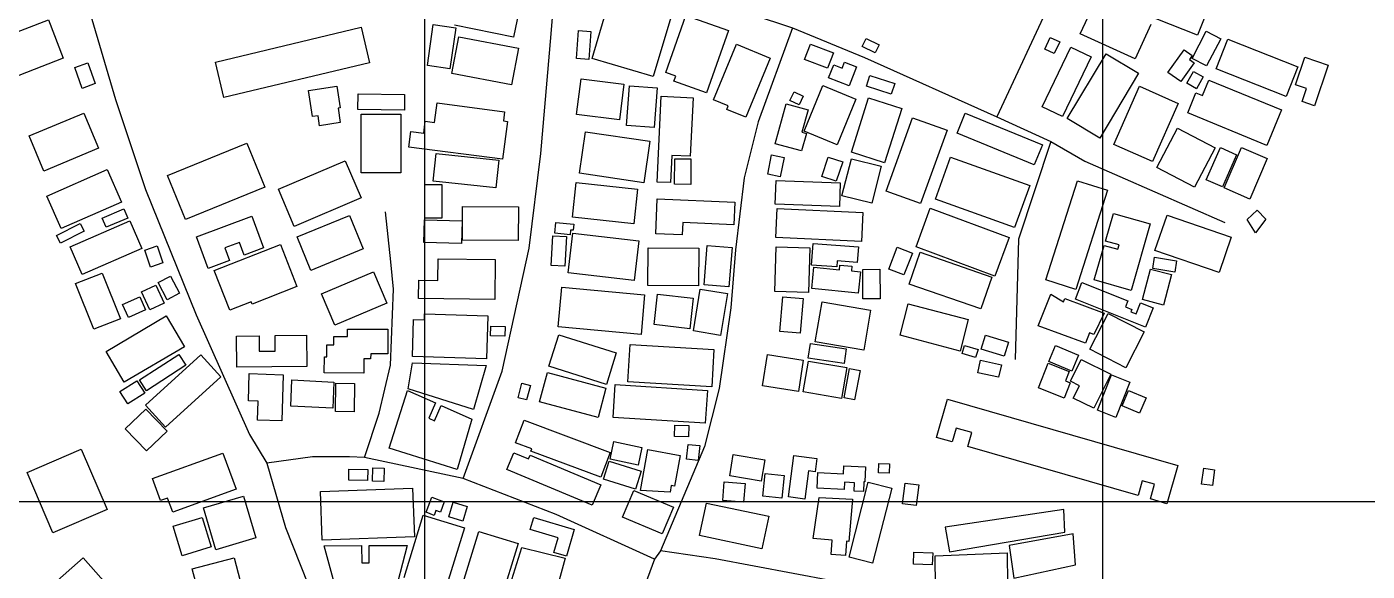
# Model space of a CAD drawing. Header units: metres. Extents: x 375284 to 378017, y 725251 to 730423.
# Drawn here: x 376282.5 to 376678, y 727179.4 to 727340.1 of the extents above; entities that cross this region are included whole.
import ezdxf

# ---------------------------------------------------------------- set-up
doc = ezdxf.new("R2010")
doc.units = ezdxf.units.M
for name, color, linetype in [('BUILDINGS', 7, 'Continuous'), ('GRID', 4, 'Continuous'), ('ROADS', 8, 'Continuous')]:
    doc.layers.add(name, color=color, linetype=linetype)

msp = doc.modelspace()

# ---------------------------------------------------------------- linework, layer by layer
at = {"layer": 'BUILDINGS'}
for p, q in [((376449.33, 727330.75), (376454.81, 727349.14)), ((376627.96, 727337.63), (376595.41, 727350.53)), ((376632.41, 727348.86), (376627.96, 727337.63)), ((376428.18, 727346.92), (376426.13, 727336.97)), ((376593.37, 727337.96), (376598, 727348.11)), ((376269.03, 727334.46), (376288.89, 727342.18)), ((376288.89, 727342.18), (376293.31, 727330.79)), ((376472.82, 727343.78), (376467.35, 727325.39)), ((376471.06, 727326.55), (376477, 727343.44)), ((376477, 727343.44), (376489.59, 727339.03)), ((376338.19, 727329.63), (376381.18, 727339.93)), ((376381.18, 727339.93), (376383.69, 727329.48)), ((376400.71, 727328.63), (376402.42, 727340.72)), ((376402.42, 727340.72), (376409.11, 727339.78)), ((376409.11, 727339.78), (376407.39, 727327.68)), ((376407.94, 727326.32), (376410.04, 727337.14)), ((376426.13, 727336.97), (376408.69, 727340.55)), ((376410.04, 727337.14), (376427.63, 727333.74)), ((376444.68, 727330.76), (376445.35, 727338.98)), ((376445.35, 727338.98), (376448.99, 727338.69)), ((376448.99, 727338.69), (376448.31, 727330.46)), ((376489.59, 727339.03), (376483.12, 727320.6)), ((376582.88, 727333.51), (376584.49, 727336.95)), ((376584.49, 727336.95), (376587.29, 727335.64)), ((376609.54, 727330.59), (376593.37, 727337.96)), ((376614.18, 727340.74), (376609.54, 727330.59)), ((376626.36, 727330.76), (376630.54, 727338.75)), ((376630.54, 727338.75), (376634.78, 727336.53)), ((376427.63, 727333.74), (376425.53, 727322.92)), ((376485.13, 727318.56), (376491.92, 727334.97)), ((376491.92, 727334.97), (376501.88, 727330.86)), ((376512.01, 727330.42), (376513.72, 727334.94)), ((376513.72, 727334.94), (376520.51, 727332.36)), ((376529.05, 727334.29), (376530.2, 727336.62)), ((376532.88, 727332.39), (376529.05, 727334.29)), ((376530.2, 727336.62), (376534.03, 727334.74)), ((376534.03, 727334.74), (376532.88, 727332.39)), ((376582.09, 727316.46), (376590.61, 727334.07)), ((376585.69, 727332.21), (376582.88, 727333.51)), ((376587.29, 727335.64), (376585.69, 727332.21)), ((376590.61, 727334.07), (376596.6, 727331.18)), ((376619.23, 727326.55), (376624.02, 727333.29)), ((376624.02, 727333.29), (376626.38, 727331.62)), ((376634.78, 727336.53), (376630.6, 727328.54)), ((376633.46, 727327.64), (376636.88, 727336.39)), ((376636.88, 727336.39), (376657.57, 727328.29)), ((376293.31, 727330.79), (376273.46, 727323.07)), ((376296.66, 727328.04), (376300.5, 727329.41)), ((376300.5, 727329.41), (376302.69, 727323.3)), ((376340.7, 727319.18), (376338.19, 727329.63)), ((376383.69, 727329.48), (376340.7, 727319.18)), ((376448.31, 727330.46), (376444.68, 727330.76)), ((376467.35, 727325.39), (376449.33, 727330.75)), ((376501.88, 727330.86), (376494.65, 727313.4)), ((376518.8, 727327.85), (376512.01, 727330.42)), ((376520.51, 727332.36), (376518.8, 727327.85)), ((376523.14, 727327.91), (376523.8, 727329.62)), ((376523.8, 727329.62), (376527.34, 727328.24)), ((376596.6, 727331.18), (376588.08, 727313.57)), ((376589.48, 727313.03), (376600.98, 727332.14)), ((376600.98, 727332.14), (376610.58, 727326.37)), ((376626.94, 727329.49), (376622.98, 727323.89)), ((376626.38, 727331.62), (376625.56, 727330.47)), ((376625.56, 727330.47), (376626.94, 727329.49)), ((376630.6, 727328.54), (376626.36, 727330.76)), ((376656.82, 727322.99), (376659.58, 727331.13)), ((376659.58, 727331.13), (376666.54, 727328.78)), ((376298.85, 727321.91), (376296.66, 727328.04)), ((376407.39, 727327.68), (376400.71, 727328.63)), ((376425.53, 727322.92), (376407.94, 727326.32)), ((376473.99, 727325.51), (376471.06, 727326.55)), ((376473.46, 727323.99), (376473.99, 727325.51)), ((376519.1, 727324.98), (376520.62, 727328.89)), ((376520.62, 727328.89), (376523.14, 727327.91)), ((376527.34, 727328.24), (376525.14, 727322.61)), ((376530.26, 727322.59), (376531.3, 727325.72)), ((376531.3, 727325.72), (376538.61, 727323.3)), ((376610.58, 727326.37), (376599.08, 727307.26)), ((376622.98, 727323.89), (376619.23, 727326.55)), ((376624.8, 727323.44), (376626.78, 727326.92)), ((376626.78, 727326.92), (376629.64, 727325.28)), ((376629.64, 727325.28), (376627.67, 727321.81)), ((376654.14, 727319.54), (376633.46, 727327.64)), ((376657.57, 727328.29), (376654.14, 727319.54)), ((376666.54, 727328.78), (376662.47, 727316.78)), ((376302.69, 727323.3), (376298.85, 727321.91)), ((376365.62, 727321.25), (376373.98, 727322.51)), ((376366.79, 727313.58), (376365.62, 727321.25)), ((376373.98, 727322.51), (376374.95, 727316.16)), ((376444.75, 727314.15), (376446.06, 727324.71)), ((376446.06, 727324.71), (376458.67, 727323.14)), ((376458.67, 727323.14), (376457.36, 727312.58)), ((376459.46, 727310.99), (376460.31, 727322.62)), ((376460.31, 727322.62), (376468.49, 727322.02)), ((376468.49, 727322.02), (376467.63, 727310.4)), ((376483.12, 727320.6), (376473.46, 727323.99)), ((376511.86, 727309.3), (376517.38, 727322.74)), ((376517.38, 727322.74), (376527.15, 727318.72)), ((376525.14, 727322.61), (376519.1, 727324.98)), ((376537.58, 727320.17), (376530.26, 727322.59)), ((376538.61, 727323.3), (376537.58, 727320.17)), ((376603.3, 727305.34), (376610.84, 727322.51)), ((376610.84, 727322.51), (376622.25, 727317.49)), ((376627.67, 727321.81), (376624.8, 727323.44)), ((376629.39, 727319.78), (376631.29, 727324.37)), ((376631.29, 727324.37), (376652.74, 727315.53)), ((376660.13, 727321.87), (376656.82, 727322.99)), ((376658.81, 727318.01), (376660.13, 727321.87)), ((376380.23, 727315.64), (376380.29, 727320.3)), ((376380.29, 727320.3), (376394, 727320.13)), ((376394, 727320.13), (376393.93, 727315.45)), ((376402.81, 727311.87), (376403.57, 727317.62)), ((376403.57, 727317.62), (376423.51, 727315.01)), ((376468.51, 727294.27), (376469.72, 727319.6)), ((376469.72, 727319.6), (376479.12, 727319.15)), ((376479.12, 727319.15), (376478.3, 727301.87)), ((376489.49, 727316.75), (376485.13, 727318.56)), ((376503.35, 727305.56), (376506.55, 727317.32)), ((376506.55, 727317.32), (376513.03, 727315.55)), ((376507.71, 727318.33), (376508.91, 727320.86)), ((376510.4, 727317.07), (376507.71, 727318.33)), ((376508.91, 727320.86), (376511.59, 727319.6)), ((376511.59, 727319.6), (376510.4, 727317.07)), ((376527.15, 727318.72), (376521.62, 727305.28)), ((376525.81, 727303.11), (376530.89, 727319.07)), ((376530.89, 727319.07), (376540.7, 727315.96)), ((376622.25, 727317.49), (376614.71, 727300.33)), ((376625.06, 727314.69), (376627.48, 727320.57)), ((376627.48, 727320.57), (376629.39, 727319.78)), ((376662.47, 727316.78), (376658.81, 727318.01)), ((376283.21, 727307.87), (376299.34, 727314.6)), ((376299.34, 727314.6), (376303.67, 727304.23)), ((376368.46, 727313.84), (376366.79, 727313.58)), ((376368.92, 727310.87), (376368.46, 727313.84)), ((376374.95, 727316.16), (376374.36, 727316.07)), ((376374.36, 727316.07), (376375.02, 727311.8)), ((376393.93, 727315.45), (376380.23, 727315.64)), ((376381.15, 727314.27), (376392.87, 727314.27)), ((376381.15, 727296.99), (376381.15, 727314.27)), ((376392.87, 727314.27), (376392.87, 727296.99)), ((376423.51, 727315.01), (376423.15, 727312.32)), ((376457.36, 727312.58), (376444.75, 727314.15)), ((376489.06, 727315.71), (376489.49, 727316.75)), ((376494.65, 727313.4), (376489.06, 727315.71)), ((376513.03, 727315.55), (376511.24, 727308.98)), ((376540.7, 727315.96), (376535.63, 727299.98)), ((376536.04, 727291.61), (376543.88, 727313.26)), ((376543.88, 727313.26), (376554.06, 727309.56)), ((376557.05, 727308.69), (376559.44, 727314.56)), ((376559.44, 727314.56), (376582.17, 727305.27)), ((376588.08, 727313.57), (376582.09, 727316.46)), ((376648.43, 727305.07), (376625.06, 727314.69)), ((376652.74, 727315.53), (376648.43, 727305.07)), ((376375.02, 727311.8), (376368.92, 727310.87)), ((376399.63, 727308.65), (376400.1, 727312.23)), ((376400.1, 727312.23), (376402.81, 727311.87)), ((376424.39, 727312.16), (376422.92, 727300.97)), ((376423.15, 727312.32), (376424.39, 727312.16)), ((376467.63, 727310.4), (376459.46, 727310.99)), ((376521.62, 727305.28), (376511.86, 727309.3)), ((376554.06, 727309.56), (376546.23, 727287.91)), ((376599.08, 727307.26), (376589.48, 727313.03)), ((376615.99, 727298.55), (376622.03, 727310.12)), ((376622.03, 727310.12), (376633.12, 727304.33)), ((376287.54, 727297.49), (376283.21, 727307.87)), ((376324.04, 727296.24), (376347.41, 727305.78)), ((376347.41, 727305.78), (376352.75, 727292.73)), ((376395.27, 727304.58), (376395.86, 727309.15)), ((376395.86, 727309.15), (376399.63, 727308.65)), ((376445.56, 727296.87), (376447.36, 727309.11)), ((376447.36, 727309.11), (376466.4, 727306.31)), ((376466.4, 727306.31), (376464.6, 727294.06)), ((376511.14, 727303.44), (376503.35, 727305.56)), ((376512.55, 727308.62), (376511.14, 727303.44)), ((376511.24, 727308.98), (376512.55, 727308.62)), ((376579.77, 727299.39), (376557.05, 727308.69)), ((376614.71, 727300.33), (376603.3, 727305.34)), ((376303.67, 727304.23), (376287.54, 727297.49)), ((376422.92, 727300.97), (376395.27, 727304.58)), ((376402.42, 727294.52), (376403.28, 727302.69)), ((376403.28, 727302.69), (376421.76, 727300.75)), ((376472.86, 727302.13), (376472.47, 727294.09)), ((376478.3, 727301.87), (376472.86, 727302.13)), ((376501.14, 727296.57), (376502.3, 727302.28)), ((376502.3, 727302.28), (376505.96, 727301.54)), ((376505.96, 727301.54), (376504.8, 727295.82)), ((376517.08, 727295.9), (376518.99, 727301.65)), ((376518.99, 727301.65), (376523.25, 727300.24)), ((376535.63, 727299.98), (376525.81, 727303.11)), ((376550.67, 727289.26), (376555.11, 727301.6)), ((376555.11, 727301.6), (376578.44, 727293.21)), ((376582.17, 727305.27), (376579.77, 727299.39)), ((376633.12, 727304.33), (376627.08, 727292.75)), ((376630.54, 727294.96), (376634.69, 727304.41)), ((376634.69, 727304.41), (376639.42, 727302.32)), ((376639.42, 727302.32), (376635.28, 727292.89)), ((376635.77, 727292.51), (376640.91, 727304.45)), ((376640.91, 727304.45), (376648.48, 727301.18)), ((376288.44, 727290.11), (376306.29, 727297.95)), ((376306.29, 727297.95), (376310.5, 727288.36)), ((376356.75, 727292.13), (376376.45, 727300.56)), ((376376.45, 727300.56), (376381.15, 727289.57)), ((376421.76, 727300.75), (376420.9, 727292.59)), ((376473.62, 727293.6), (376473.69, 727301.12)), ((376473.69, 727301.12), (376478.47, 727301.09)), ((376478.47, 727301.09), (376478.41, 727293.56)), ((376523.25, 727300.24), (376521.35, 727294.49)), ((376523.04, 727290.23), (376525.81, 727301.16)), ((376525.81, 727301.16), (376534.63, 727298.93)), ((376534.63, 727298.93), (376531.84, 727287.99)), ((376627.08, 727292.75), (376615.99, 727298.55)), ((376648.48, 727301.18), (376643.34, 727289.23)), ((376329.39, 727283.18), (376324.04, 727296.24)), ((376392.87, 727296.99), (376381.15, 727296.99)), ((376399.99, 727293.53), (376404.95, 727293.55)), ((376400.02, 727283.59), (376399.99, 727293.53)), ((376420.9, 727292.59), (376402.42, 727294.52)), ((376404.95, 727293.55), (376404.98, 727283.6)), ((376443.52, 727283.91), (376444.64, 727294.11)), ((376444.64, 727294.11), (376462.74, 727292.13)), ((376464.6, 727294.06), (376445.56, 727296.87)), ((376472.47, 727294.09), (376468.51, 727294.27)), ((376478.41, 727293.56), (376473.62, 727293.6)), ((376504.8, 727295.82), (376501.14, 727296.57)), ((376503.35, 727287.72), (376503.61, 727294.7)), ((376503.61, 727294.7), (376522.53, 727294)), ((376521.35, 727294.49), (376517.08, 727295.9)), ((376522.53, 727294), (376522.27, 727287.02)), ((376583.22, 727265.4), (376592.55, 727294.67)), ((376592.55, 727294.67), (376601.36, 727291.86)), ((376635.28, 727292.89), (376630.54, 727294.96)), ((376292.65, 727280.53), (376288.44, 727290.11)), ((376352.75, 727292.73), (376329.39, 727283.18)), ((376361.45, 727281.15), (376356.75, 727292.13)), ((376381.15, 727289.57), (376361.45, 727281.15)), ((376462.74, 727292.13), (376461.62, 727281.93)), ((376531.84, 727287.99), (376523.04, 727290.23)), ((376546.23, 727287.91), (376536.04, 727291.61)), ((376578.44, 727293.21), (376573.99, 727280.87)), ((376601.36, 727291.86), (376592.03, 727262.59)), ((376643.34, 727289.23), (376635.77, 727292.51)), ((376310.5, 727288.36), (376292.65, 727280.53)), ((376304.79, 727283.62), (376311.21, 727286.31)), ((376311.21, 727286.31), (376312.33, 727283.62)), ((376411.05, 727277.15), (376411.12, 727287.09)), ((376411.12, 727287.09), (376427.58, 727286.98)), ((376427.58, 727286.98), (376427.51, 727277.04)), ((376468.12, 727279.02), (376468.56, 727289.29)), ((376468.56, 727289.29), (376491.4, 727288.32)), ((376491.4, 727288.32), (376491.12, 727281.65)), ((376522.27, 727287.02), (376503.35, 727287.72)), ((376503.52, 727277.93), (376503.95, 727286.49)), ((376503.95, 727286.49), (376529.17, 727285.26)), ((376544.89, 727275.11), (376549.11, 727286.53)), ((376549.11, 727286.53), (376572.35, 727277.94)), ((376573.99, 727280.87), (376550.67, 727289.26)), ((376642.64, 727283.17), (376645.51, 727285.99)), ((376645.51, 727285.99), (376648.15, 727283.3)), ((376291.28, 727278.47), (376298.3, 727282.05)), ((376295.31, 727275.18), (376312.92, 727282.79)), ((376298.3, 727282.05), (376299.46, 727279.77)), ((376305.91, 727280.93), (376304.79, 727283.62)), ((376312.33, 727283.62), (376305.91, 727280.93)), ((376312.92, 727282.79), (376316.46, 727274.61)), ((376332.56, 727278.1), (376348.9, 727284.22)), ((376348.9, 727284.22), (376352.41, 727274.87)), ((376362.27, 727278.1), (376377.72, 727284.44)), ((376377.72, 727284.44), (376381.8, 727274.53)), ((376399.66, 727276.44), (376399.85, 727283.09)), ((376399.85, 727283.09), (376410.98, 727282.78)), ((376404.98, 727283.6), (376400.02, 727283.59)), ((376410.98, 727282.78), (376410.79, 727276.11)), ((376438.34, 727279.13), (376438.62, 727282.36)), ((376438.62, 727282.36), (376443.93, 727281.86)), ((376461.62, 727281.93), (376443.52, 727283.91)), ((376443.93, 727281.86), (376443.76, 727280.04)), ((376476.09, 727282.29), (376475.94, 727278.69)), ((376491.12, 727281.65), (376476.09, 727282.29)), ((376529.17, 727285.26), (376528.76, 727276.7)), ((376600.78, 727276.85), (376603.14, 727285.03)), ((376603.14, 727285.03), (376614, 727281.91)), ((376614, 727281.91), (376608.32, 727262.27)), ((376615.4, 727274.05), (376618.98, 727284.47)), ((376618.98, 727284.47), (376637.92, 727277.96)), ((376645.02, 727279.32), (376642.64, 727283.17)), ((376648.15, 727283.3), (376645.02, 727279.32)), ((376292.44, 727276.18), (376291.28, 727278.47)), ((376299.46, 727279.77), (376292.44, 727276.18)), ((376336.05, 727268.75), (376332.56, 727278.1)), ((376366.34, 727268.19), (376362.27, 727278.1)), ((376437.26, 727269.66), (376437.73, 727278.43)), ((376437.73, 727278.43), (376441.8, 727278.21)), ((376442.85, 727278.71), (376438.34, 727279.13)), ((376441.8, 727278.21), (376441.32, 727269.44)), ((376442.26, 727267.48), (376443.63, 727279.14)), ((376442.99, 727280.1), (376442.85, 727278.71)), ((376443.76, 727280.04), (376442.99, 727280.1)), ((376443.63, 727279.14), (376463.11, 727276.87)), ((376475.94, 727278.69), (376468.12, 727279.02)), ((376528.76, 727276.7), (376503.52, 727277.93)), ((376572.35, 727277.94), (376568.13, 727266.51)), ((376637.92, 727277.96), (376634.35, 727267.54)), ((376298.85, 727266.99), (376295.31, 727275.18)), ((376316.46, 727274.61), (376298.85, 727266.99)), ((376317.33, 727274.14), (376320.99, 727275.41)), ((376319.06, 727269.16), (376317.33, 727274.14)), ((376320.99, 727275.41), (376322.72, 727270.42)), ((376337.8, 727268.14), (376357.34, 727275.86)), ((376345.27, 727276.45), (376340.92, 727274.83)), ((376340.92, 727274.83), (376342.32, 727271.09)), ((376346.67, 727272.73), (376345.27, 727276.45)), ((376352.41, 727274.87), (376346.67, 727272.73)), ((376357.34, 727275.86), (376362.25, 727263.44)), ((376381.8, 727274.53), (376366.34, 727268.19)), ((376410.79, 727276.11), (376399.66, 727276.44)), ((376427.51, 727277.04), (376411.05, 727277.15)), ((376463.11, 727276.87), (376461.75, 727265.2)), ((376465.76, 727263.77), (376465.88, 727274.88)), ((376465.88, 727274.88), (376480.8, 727274.74)), ((376480.8, 727274.74), (376480.69, 727263.62)), ((376482.37, 727263.91), (376483.26, 727275.49)), ((376483.26, 727275.49), (376490.6, 727274.92)), ((376490.6, 727274.92), (376489.71, 727263.34)), ((376503.21, 727262), (376503.61, 727275.18)), ((376503.61, 727275.18), (376513.58, 727274.88)), ((376513.58, 727274.88), (376513.18, 727261.69)), ((376514.09, 727269.76), (376514.54, 727276.11)), ((376514.54, 727276.11), (376527.9, 727275.15)), ((376527.9, 727275.15), (376527.57, 727270.55)), ((376536.83, 727268.57), (376539.32, 727275.04)), ((376539.32, 727275.04), (376543.81, 727273.3)), ((376568.13, 727266.51), (376544.89, 727275.11)), ((376597.48, 727265.4), (376600.41, 727275.57)), ((376600.41, 727275.57), (376604.41, 727274.41)), ((376604.78, 727275.7), (376600.78, 727276.85)), ((376604.41, 727274.41), (376604.78, 727275.7)), ((376634.35, 727267.54), (376615.4, 727274.05)), ((376322.72, 727270.42), (376319.06, 727269.16)), ((376342.32, 727271.09), (376336.05, 727268.75)), ((376403.85, 727265.21), (376403.94, 727271.61)), ((376403.94, 727271.61), (376420.77, 727271.36)), ((376420.77, 727271.36), (376420.6, 727259.57)), ((376521.48, 727269.24), (376514.09, 727269.76)), ((376521.6, 727270.98), (376521.48, 727269.24)), ((376527.57, 727270.55), (376521.6, 727270.98)), ((376522.33, 727268.38), (376522.46, 727269.78)), ((376522.46, 727269.78), (376525.94, 727269.46)), ((376543.81, 727273.3), (376541.31, 727266.84)), ((376542.9, 727264.15), (376546.16, 727273.54)), ((376546.16, 727273.54), (376567.24, 727266.22)), ((376614.74, 727268.75), (376615.28, 727272.1)), ((376615.28, 727272.1), (376621.77, 727271.06)), ((376621.77, 727271.06), (376621.23, 727267.7)), ((376296.95, 727264.28), (376304.79, 727267.42)), ((376304.79, 727267.42), (376310.18, 727253.94)), ((376321.28, 727264.59), (376324.95, 727266.52)), ((376324.95, 727266.52), (376327.62, 727261.48)), ((376342.42, 727256.45), (376337.8, 727268.14)), ((376369.51, 727261.3), (376384.81, 727267.79)), ((376384.81, 727267.79), (376388.76, 727258.48)), ((376441.32, 727269.44), (376437.26, 727269.66)), ((376461.75, 727265.2), (376442.26, 727267.48)), ((376514.13, 727262.8), (376514.73, 727269.1)), ((376514.73, 727269.1), (376522.33, 727268.38)), ((376525.94, 727269.46), (376525.81, 727268.05)), ((376525.81, 727268.05), (376528.47, 727267.79)), ((376528.47, 727267.79), (376527.87, 727261.49)), ((376529.17, 727268.46), (376534.25, 727268.51)), ((376529.24, 727259.79), (376529.17, 727268.46)), ((376534.25, 727268.51), (376534.31, 727259.83)), ((376541.31, 727266.84), (376536.83, 727268.57)), ((376567.24, 727266.22), (376563.98, 727256.84)), ((376611.74, 727259.59), (376614.04, 727268.54)), ((376614.04, 727268.54), (376620.26, 727266.94)), ((376621.23, 727267.7), (376614.74, 727268.75)), ((376620.26, 727266.94), (376617.95, 727257.97)), ((376302.35, 727250.82), (376296.95, 727264.28)), ((376316.36, 727261.82), (376320.61, 727263.83)), ((376318.86, 727256.55), (376316.36, 727261.82)), ((376320.61, 727263.83), (376323.11, 727258.56)), ((376323.97, 727259.54), (376321.28, 727264.59)), ((376362.25, 727263.44), (376349.03, 727258.22)), ((376398.09, 727259.9), (376398.17, 727265.29)), ((376398.17, 727265.29), (376403.85, 727265.21)), ((376439.35, 727251.55), (376440.42, 727263.24)), ((376440.42, 727263.24), (376464.83, 727261)), ((376480.69, 727263.62), (376465.76, 727263.77)), ((376479.23, 727250.32), (376481.25, 727262.65)), ((376481.25, 727262.65), (376489.25, 727261.34)), ((376489.71, 727263.34), (376482.37, 727263.91)), ((376513.18, 727261.69), (376503.21, 727262)), ((376527.87, 727261.49), (376514.13, 727262.8)), ((376563.98, 727256.84), (376542.9, 727264.15)), ((376592.03, 727262.59), (376583.22, 727265.4)), ((376591.9, 727259.68), (376593.86, 727264.59)), ((376593.86, 727264.59), (376607.43, 727259.17)), ((376608.32, 727262.27), (376597.48, 727265.4)), ((376310.76, 727258.09), (376315.84, 727260.41)), ((376312.5, 727254.29), (376310.76, 727258.09)), ((376315.84, 727260.41), (376317.58, 727256.6)), ((376323.11, 727258.56), (376318.86, 727256.55)), ((376327.62, 727261.48), (376323.97, 727259.54)), ((376348.75, 727258.95), (376342.42, 727256.45)), ((376349.03, 727258.22), (376348.75, 727258.95)), ((376373.46, 727251.98), (376369.51, 727261.3)), ((376388.76, 727258.48), (376373.46, 727251.98)), ((376420.6, 727259.57), (376398.09, 727259.9)), ((376464.83, 727261), (376463.76, 727249.31)), ((376467.59, 727252.19), (376468.64, 727261.22)), ((376468.64, 727261.22), (376479.16, 727260)), ((376479.16, 727260), (376478.11, 727250.97)), ((376489.25, 727261.34), (376487.24, 727249.02)), ((376504.73, 727250.18), (376505.63, 727260.37)), ((376505.63, 727260.37), (376511.57, 727259.85)), ((376511.57, 727259.85), (376510.68, 727249.65)), ((376515.18, 727247.15), (376517.19, 727258.87)), ((376517.19, 727258.87), (376531.48, 727256.42)), ((376534.31, 727259.83), (376529.24, 727259.79)), ((376540.18, 727249.03), (376542.61, 727258.31)), ((376542.61, 727258.31), (376560.3, 727253.68)), ((376580.94, 727251.81), (376584.69, 727261.17)), ((376584.69, 727261.17), (376588.43, 727258.88)), ((376588.43, 727258.88), (376588.78, 727259.85)), ((376588.78, 727259.85), (376600.38, 727255.59)), ((376612.57, 727251.43), (376591.9, 727259.68)), ((376607.43, 727259.17), (376606.73, 727257.43)), ((376609.86, 727255.38), (376611.15, 727258.62)), ((376611.15, 727258.62), (376614.85, 727257.15)), ((376617.95, 727257.97), (376611.74, 727259.59)), ((376310.18, 727253.94), (376302.35, 727250.82)), ((376305.91, 727244.28), (376323.68, 727254.74)), ((376317.58, 727256.6), (376312.5, 727254.29)), ((376323.68, 727254.74), (376329.04, 727245.62)), ((376399.84, 727253.62), (376399.9, 727255.39)), ((376399.9, 727255.39), (376418.56, 727254.78)), ((376418.56, 727254.78), (376418.15, 727242.08)), ((376531.48, 727256.42), (376529.46, 727244.7)), ((376596.16, 727244.91), (376601.62, 727255.51)), ((376600.38, 727255.59), (376597.31, 727249.26)), ((376601.62, 727255.51), (376612.21, 727250.08)), ((376606.73, 727257.43), (376608.59, 727256.69)), ((376608.59, 727256.69), (376608.31, 727255.99)), ((376608.31, 727255.99), (376609.86, 727255.38)), ((376614.85, 727257.15), (376612.57, 727251.43)), ((376377.19, 727248.66), (376377.2, 727250.86)), ((376377.2, 727250.86), (376389.05, 727250.82)), ((376389.05, 727250.82), (376389.03, 727243.53)), ((376396.29, 727242.78), (376396.65, 727253.73)), ((376396.65, 727253.73), (376399.84, 727253.62)), ((376419.36, 727248.92), (376419.42, 727251.78)), ((376419.42, 727251.78), (376423.69, 727251.67)), ((376423.69, 727251.67), (376423.61, 727248.81)), ((376463.76, 727249.31), (376439.35, 727251.55)), ((376478.11, 727250.97), (376467.59, 727252.19)), ((376487.24, 727249.02), (376479.23, 727250.32)), ((376510.68, 727249.65), (376504.73, 727250.18)), ((376560.3, 727253.68), (376557.87, 727244.39)), ((376594.93, 727246.7), (376580.94, 727251.81)), ((376612.21, 727250.08), (376606.75, 727239.48)), ((376344.43, 727248.83), (376351.07, 727248.91)), ((376344.53, 727239.59), (376344.43, 727248.83)), ((376351.07, 727248.91), (376351.12, 727244.33)), ((376355.77, 727248.96), (376365.03, 727249.06)), ((376355.83, 727244.38), (376355.77, 727248.96)), ((376365.03, 727249.06), (376365.13, 727239.81)), ((376371.06, 727242.7), (376371.08, 727246.22)), ((376371.08, 727246.22), (376373.16, 727246.21)), ((376373.16, 727246.21), (376373.17, 727248.69)), ((376373.17, 727248.69), (376377.19, 727248.66)), ((376423.61, 727248.81), (376419.36, 727248.92)), ((376436.59, 727239.94), (376439.53, 727249.21)), ((376439.53, 727249.21), (376456.47, 727243.83)), ((376459.91, 727235.34), (376460.58, 727246.37)), ((376460.58, 727246.37), (376485.28, 727244.88)), ((376513.11, 727242.27), (376513.77, 727246.64)), ((376513.77, 727246.64), (376524.32, 727245.07)), ((376529.46, 727244.7), (376515.18, 727247.15)), ((376557.87, 727244.39), (376540.18, 727249.03)), ((376558.54, 727243.67), (376559.22, 727246)), ((376559.22, 727246), (376563.18, 727244.84)), ((376564.1, 727244.91), (376565.36, 727249.04)), ((376565.36, 727249.04), (376572.17, 727246.97)), ((376572.17, 727246.97), (376570.92, 727242.84)), ((376584.1, 727241.34), (376586.09, 727246)), ((376586.09, 727246), (376592.81, 727243.13)), ((376596.03, 727249.72), (376594.93, 727246.7)), ((376597.31, 727249.26), (376596.03, 727249.72)), ((376311.28, 727235.16), (376305.91, 727244.28)), ((376329.04, 727245.62), (376311.28, 727235.16)), ((376315.76, 727235.85), (376327.41, 727243.39)), ((376317.55, 727228.45), (376333.91, 727243.31)), ((376327.41, 727243.39), (376329.48, 727240.18)), ((376333.91, 727243.31), (376339.83, 727236.79)), ((376351.12, 727244.33), (376355.83, 727244.38)), ((376370.32, 727237.94), (376370.33, 727242.71)), ((376370.33, 727242.71), (376371.06, 727242.7)), ((376381.97, 727242.12), (376381.96, 727237.89)), ((376383.99, 727242.11), (376381.97, 727242.12)), ((376384, 727243.55), (376383.99, 727242.11)), ((376389.03, 727243.53), (376384, 727243.55)), ((376418.15, 727242.08), (376396.29, 727242.78)), ((376456.47, 727243.83), (376453.53, 727234.56)), ((376485.28, 727244.88), (376484.61, 727233.84)), ((376499.62, 727234.09), (376501.03, 727243.35)), ((376501.03, 727243.35), (376511.63, 727241.73)), ((376523.67, 727240.71), (376513.11, 727242.27)), ((376524.32, 727245.07), (376523.67, 727240.71)), ((376562.49, 727242.51), (376558.54, 727243.67)), ((376563.18, 727244.84), (376562.49, 727242.51)), ((376570.92, 727242.84), (376564.1, 727244.91)), ((376592.81, 727243.13), (376590.82, 727238.47)), ((376606.75, 727239.48), (376596.16, 727244.91)), ((376329.48, 727240.18), (376317.83, 727232.64)), ((376365.13, 727239.81), (376344.53, 727239.59)), ((376395.08, 727233.25), (376396.38, 727240.92)), ((376396.38, 727240.92), (376418.03, 727240.17)), ((376418.03, 727240.17), (376414.3, 727227.1)), ((376433.83, 727229.37), (376436.16, 727238.09)), ((376436.16, 727238.09), (376453.41, 727233.46)), ((376453.53, 727234.56), (376436.59, 727239.94)), ((376511.63, 727241.73), (376510.2, 727232.47)), ((376511.56, 727232.34), (376513.13, 727241.45)), ((376513.13, 727241.45), (376524.44, 727239.5)), ((376524.44, 727239.5), (376522.87, 727230.39)), ((376523.65, 727230.58), (376525.3, 727239.24)), ((376525.3, 727239.24), (376528.4, 727238.65)), ((376528.4, 727238.65), (376526.77, 727230)), ((376563.14, 727238.01), (376563.96, 727241.67)), ((376563.96, 727241.67), (376570.07, 727240.29)), ((376570.07, 727240.29), (376569.25, 727236.64)), ((376580.98, 727233.49), (376583.85, 727240.78)), ((376583.85, 727240.78), (376590.1, 727238.31)), ((376590.82, 727238.47), (376584.1, 727241.34)), ((376590.1, 727238.31), (376589.02, 727235.57)), ((376590.45, 727235.48), (376593.64, 727241.91)), ((376593.64, 727241.91), (376602.34, 727237.61)), ((376310.02, 727232.42), (376315.02, 727235.62)), ((376315.02, 727235.62), (376317.33, 727232.01)), ((376317.83, 727232.64), (376315.76, 727235.85)), ((376339.83, 727236.79), (376323.48, 727221.94)), ((376347.92, 727229.66), (376348.16, 727237.72)), ((376348.16, 727237.72), (376358.16, 727237.41)), ((376358.16, 727237.41), (376357.75, 727223.82)), ((376360.4, 727228.17), (376360.78, 727235.85)), ((376360.78, 727235.85), (376373.17, 727235.25)), ((376381.96, 727237.89), (376370.32, 727237.94)), ((376373.17, 727235.25), (376372.79, 727227.58)), ((376373.65, 727226.58), (376373.76, 727234.92)), ((376373.76, 727234.92), (376379.21, 727234.84)), ((376379.21, 727234.84), (376379.1, 727226.5)), ((376427.5, 727230.62), (376428.63, 727234.87)), ((376428.63, 727234.87), (376431.1, 727234.22)), ((376431.1, 727234.22), (376429.99, 727229.96)), ((376455.56, 727224.82), (376456.17, 727234.5)), ((376456.17, 727234.5), (376483.34, 727232.79)), ((376484.61, 727233.84), (376459.91, 727235.34)), ((376569.25, 727236.64), (376563.14, 727238.01)), ((376590.35, 727235.04), (376588.57, 727230.5)), ((376589.02, 727235.57), (376590.35, 727235.04)), ((376593.11, 727234.17), (376590.45, 727235.48)), ((376591.29, 727230.48), (376593.11, 727234.17)), ((376602.34, 727237.61), (376597.33, 727227.49)), ((376598.48, 727226.93), (376602.55, 727237.34)), ((376602.55, 727237.34), (376607.93, 727235.24)), ((376607.93, 727235.24), (376603.87, 727224.82)), ((376312.33, 727228.81), (376310.02, 727232.42)), ((376317.33, 727232.01), (376312.33, 727228.81)), ((376389.43, 727215.77), (376394.81, 727232.79)), ((376394.81, 727232.79), (376403.12, 727229.08)), ((376414.3, 727227.1), (376395.08, 727233.25)), ((376429.99, 727229.96), (376427.5, 727230.62)), ((376453.41, 727233.46), (376451.07, 727224.74)), ((376483.34, 727232.79), (376482.73, 727223.1)), ((376510.2, 727232.47), (376499.62, 727234.09)), ((376522.87, 727230.39), (376511.56, 727232.34)), ((376526.77, 727230), (376523.65, 727230.58)), ((376550.93, 727218.9), (376554.19, 727230.18)), ((376554.19, 727230.18), (376622.18, 727210.61)), ((376588.57, 727230.5), (376580.98, 727233.49)), ((376597.33, 727227.49), (376591.29, 727230.48)), ((376605.68, 727228.27), (376607.63, 727232.79)), ((376607.63, 727232.79), (376612.75, 727230.59)), ((376612.75, 727230.59), (376610.8, 727226.06)), ((376311.59, 727221.44), (376317.63, 727227.26)), ((376323.48, 727221.94), (376317.55, 727228.45)), ((376317.63, 727227.26), (376323.92, 727220.73)), ((376350.8, 727229.57), (376347.92, 727229.66)), ((376350.64, 727224.04), (376350.8, 727229.57)), ((376372.79, 727227.58), (376360.4, 727228.17)), ((376379.1, 727226.5), (376373.65, 727226.58)), ((376403.12, 727229.08), (376401.12, 727224.59)), ((376402.81, 727223.83), (376404.82, 727228.33)), ((376404.82, 727228.33), (376413.87, 727224.29)), ((376451.07, 727224.74), (376433.83, 727229.37)), ((376603.87, 727224.82), (376598.48, 727226.93)), ((376610.8, 727226.06), (376605.68, 727228.27)), ((376357.75, 727223.82), (376350.64, 727224.04)), ((376401.12, 727224.59), (376402.81, 727223.83)), ((376413.87, 727224.29), (376409.47, 727209.44)), ((376426.72, 727217.34), (376429.23, 727224.01)), ((376429.23, 727224.01), (376454.64, 727214.5)), ((376482.73, 727223.1), (376455.56, 727224.82)), ((376473.63, 727219.17), (376473.71, 727222.48)), ((376473.71, 727222.48), (376477.84, 727222.39)), ((376477.84, 727222.39), (376477.76, 727219.07)), ((376317.87, 727214.92), (376311.59, 727221.44)), ((376323.92, 727220.73), (376317.87, 727214.92)), ((376477.76, 727219.07), (376473.63, 727219.17)), ((376555.58, 727217.57), (376550.93, 727218.9)), ((376556.76, 727221.67), (376555.58, 727217.57)), ((376561.37, 727220.34), (376556.76, 727221.67)), ((376560.19, 727216.24), (376561.37, 727220.34)), ((376282.62, 727208.53), (376298.6, 727215.4)), ((376298.6, 727215.4), (376306.23, 727197.62)), ((376409.47, 727209.44), (376389.43, 727215.77)), ((376431.52, 727215.54), (376426.72, 727217.34)), ((376431.27, 727214.85), (376431.52, 727215.54)), ((376451.88, 727207.13), (376431.27, 727214.85)), ((376454.64, 727214.5), (376451.88, 727207.13)), ((376454.64, 727212.44), (376455.76, 727217.67)), ((376455.76, 727217.67), (376463.98, 727215.9)), ((376463.98, 727215.9), (376462.87, 727210.68)), ((376463.64, 727203.26), (376465.76, 727215.29)), ((376465.76, 727215.29), (376475.35, 727213.58)), ((376477.14, 727212.44), (376477.63, 727216.84)), ((376477.63, 727216.84), (376481.06, 727216.47)), ((376481.06, 727216.47), (376480.58, 727212.07)), ((376610.39, 727201.81), (376560.19, 727216.24)), ((376319.62, 727206.74), (376340.4, 727214.29)), ((376340.4, 727214.29), (376344.26, 727203.66)), ((376424.2, 727209.41), (376426.26, 727214.34)), ((376426.26, 727214.34), (376430.57, 727212.55)), ((376430.57, 727212.55), (376431.01, 727213.64)), ((376431.01, 727213.64), (376451.88, 727204.91)), ((376452.67, 727206.59), (376454.31, 727211.85)), ((376454.31, 727211.85), (376463.78, 727208.9)), ((376462.87, 727210.68), (376454.64, 727212.44)), ((376475.35, 727213.58), (376473.62, 727204.54)), ((376480.58, 727212.07), (376477.14, 727212.44)), ((376489.91, 727207.59), (376490.96, 727213.83)), ((376490.96, 727213.83), (376500.24, 727212.27)), ((376500.24, 727212.27), (376499.19, 727206.03)), ((376507.26, 727201.36), (376508.87, 727213.61)), ((376508.87, 727213.61), (376515.62, 727212.72)), ((376515.62, 727212.72), (376515.11, 727208.76)), ((376523.49, 727208.17), (376523.61, 727210.49)), ((376523.61, 727210.49), (376530.03, 727210.19)), ((376533.81, 727208.41), (376533.88, 727211.21)), ((376533.88, 727211.21), (376537.05, 727211.14)), ((376537.05, 727211.14), (376536.99, 727208.34)), ((376622.18, 727210.61), (376618.94, 727199.34)), ((376290.26, 727190.75), (376282.62, 727208.53)), ((376321.98, 727200.25), (376319.62, 727206.74)), ((376377.51, 727206.32), (376377.57, 727209.54)), ((376377.57, 727209.54), (376383.17, 727209.43)), ((376383.17, 727209.43), (376383.1, 727206.21)), ((376384.55, 727206), (376384.66, 727209.91)), ((376384.66, 727209.91), (376387.94, 727209.82)), ((376387.94, 727209.82), (376387.83, 727205.91)), ((376449.36, 727198.88), (376424.2, 727209.41)), ((376462.15, 727203.64), (376452.67, 727206.59)), ((376463.78, 727208.9), (376462.15, 727203.64)), ((376499.19, 727206.03), (376489.91, 727207.59)), ((376499.69, 727201.52), (376500.36, 727208.23)), ((376500.36, 727208.23), (376505.96, 727207.67)), ((376505.96, 727207.67), (376505.29, 727200.96)), ((376513.15, 727209.02), (376512.06, 727200.73)), ((376515.11, 727208.76), (376513.15, 727209.02)), ((376515.71, 727203.94), (376515.92, 727208.53)), ((376515.92, 727208.53), (376523.49, 727208.17)), ((376530.03, 727210.19), (376529.83, 727205.83)), ((376536.99, 727208.34), (376533.81, 727208.41)), ((376629.1, 727205.15), (376629.76, 727209.82)), ((376629.76, 727209.82), (376632.98, 727209.36)), ((376632.98, 727209.36), (376632.32, 727204.7)), ((376344.26, 727203.66), (376325.59, 727196.87)), ((376369.16, 727202.92), (376396.38, 727203.89)), ((376369.67, 727188.61), (376369.16, 727202.92)), ((376383.1, 727206.21), (376377.51, 727206.32)), ((376387.83, 727205.91), (376384.55, 727206)), ((376396.38, 727203.89), (376396.89, 727189.59)), ((376451.88, 727204.91), (376449.36, 727198.88)), ((376458.28, 727195.39), (376461.62, 727203.26)), ((376461.62, 727203.26), (376473.35, 727198.3)), ((376472.31, 727202.79), (376463.64, 727203.26)), ((376472.68, 727204.72), (376472.31, 727202.79)), ((376473.62, 727204.54), (376472.68, 727204.72)), ((376487.87, 727200.27), (376488.31, 727205.76)), ((376488.31, 727205.76), (376494.46, 727205.28)), ((376494.46, 727205.28), (376494.03, 727199.78)), ((376523.66, 727203.57), (376515.71, 727203.94)), ((376523.76, 727205.66), (376523.66, 727203.57)), ((376526.79, 727205.52), (376523.76, 727205.66)), ((376525.14, 727183.59), (376530.82, 727205.68)), ((376526.67, 727203.05), (376526.79, 727205.52)), ((376529.39, 727202.93), (376526.67, 727203.05)), ((376529.53, 727205.84), (376529.39, 727202.93)), ((376529.83, 727205.83), (376529.53, 727205.84)), ((376530.82, 727205.68), (376537.75, 727203.9)), ((376537.75, 727203.9), (376532.09, 727181.81)), ((376540.86, 727199.34), (376541.67, 727205.43)), ((376541.67, 727205.43), (376545.71, 727204.89)), ((376545.71, 727204.89), (376544.89, 727198.8)), ((376611.63, 727206.12), (376610.39, 727201.81)), ((376615.29, 727205.07), (376611.63, 727206.12)), ((376614.04, 727200.75), (376615.29, 727205.07)), ((376632.32, 727204.7), (376629.1, 727205.15)), ((376324.08, 727201.01), (376321.98, 727200.25)), ((376325.59, 727196.87), (376324.08, 727201.01)), ((376334.65, 727198.08), (376346.44, 727201.58)), ((376346.44, 727201.58), (376350.1, 727189.27)), ((376400.34, 727196.81), (376402.06, 727201.28)), ((376402.06, 727201.28), (376405.72, 727199.88)), ((376405.72, 727199.88), (376404.56, 727196.87)), ((376407.02, 727195.47), (376408.29, 727199.79)), ((376408.29, 727199.79), (376412.5, 727198.56)), ((376412.5, 727198.56), (376411.23, 727194.23)), ((376481.05, 727189.92), (376483.09, 727199.53)), ((376483.09, 727199.53), (376501.44, 727195.64)), ((376494.03, 727199.78), (376487.87, 727200.27)), ((376505.29, 727200.96), (376499.69, 727201.52)), ((376512.06, 727200.73), (376507.26, 727201.36)), ((376514.51, 727189.05), (376516.34, 727201.13)), ((376516.34, 727201.13), (376526.16, 727200.72)), ((376526.16, 727200.72), (376525.03, 727188.23)), ((376544.89, 727198.8), (376540.86, 727199.34)), ((376618.94, 727199.34), (376614.04, 727200.75)), ((376306.23, 727197.62), (376290.26, 727190.75)), ((376325.69, 727192.7), (376334.27, 727195.31)), ((376334.27, 727195.31), (376336.92, 727186.61)), ((376338.31, 727185.76), (376334.65, 727198.08)), ((376393.84, 727177.55), (376399.52, 727195.98)), ((376399.52, 727195.98), (376411.63, 727192.26)), ((376402.7, 727195.9), (376400.34, 727196.81)), ((376403.26, 727197.37), (376402.7, 727195.9)), ((376404.56, 727196.87), (376403.26, 727197.37)), ((376411.23, 727194.23), (376407.02, 727195.47)), ((376431.04, 727191.76), (376432.1, 727195.27)), ((376432.1, 727195.27), (376444.08, 727191.69)), ((376470.01, 727190.42), (376458.28, 727195.39)), ((376473.35, 727198.3), (376470.01, 727190.42)), ((376501.44, 727195.64), (376499.42, 727186.03)), ((376588.48, 727197.67), (376553.47, 727192.4)), ((376588.81, 727190.91), (376588.48, 727197.67)), ((376328.34, 727184), (376325.69, 727192.7)), ((376411.63, 727192.26), (376405.96, 727173.82)), ((376408.8, 727168.18), (376415.86, 727191.13)), ((376415.86, 727191.13), (376427.5, 727187.56)), ((376439.28, 727189.29), (376431.04, 727191.76)), ((376444.08, 727191.69), (376441.73, 727183.84)), ((376553.47, 727192.4), (376554.79, 727185.12)), ((376554.79, 727185.12), (376588.81, 727190.91)), ((376350.1, 727189.27), (376338.31, 727185.76)), ((376396.89, 727189.59), (376369.67, 727188.61)), ((376370.25, 727186.95), (376381.33, 727186.98)), ((376374.95, 727169.72), (376370.25, 727186.95)), ((376381.33, 727186.98), (376381.35, 727181.86)), ((376383.53, 727186.98), (376394.73, 727187.02)), ((376383.55, 727181.87), (376383.53, 727186.98)), ((376394.73, 727187.02), (376390.48, 727170.61)), ((376427.5, 727187.56), (376419.61, 727161.87)), ((376437.99, 727184.96), (376439.28, 727189.29)), ((376499.42, 727186.03), (376481.05, 727189.92)), ((376520.17, 727188.61), (376514.51, 727189.05)), ((376519.84, 727184.38), (376520.17, 727188.61)), ((376524.4, 727188.28), (376524.06, 727184.05)), ((376525.03, 727188.23), (376524.4, 727188.28)), ((376591.22, 727190.45), (376572.35, 727186.98)), ((376572.35, 727186.98), (376573.71, 727177.34)), ((376591.91, 727181.33), (376591.22, 727190.45)), ((376289.94, 727175.23), (376299.12, 727183.36)), ((376299.12, 727183.36), (376306.64, 727174.88)), ((376336.92, 727186.61), (376328.34, 727184)), ((376331.32, 727180.08), (376343.68, 727183.41)), ((376343.68, 727183.41), (376346.12, 727174.35)), ((376423.41, 727169.78), (376428.63, 727186.43)), ((376428.63, 727186.43), (376441.36, 727183.3)), ((376441.36, 727183.3), (376437.96, 727170.69)), ((376441.73, 727183.84), (376437.99, 727184.96)), ((376524.06, 727184.05), (376519.84, 727184.38)), ((376532.09, 727181.81), (376525.14, 727183.59)), ((376544.1, 727181.47), (376544.21, 727185.01)), ((376544.21, 727185.01), (376549.81, 727184.82)), ((376549.81, 727184.82), (376549.7, 727181.28)), ((376550.57, 727183.96), (376571.75, 727184.8)), ((376550.68, 727174.61), (376550.57, 727183.96)), ((376571.75, 727184.8), (376571.92, 727175.64)), ((376333.76, 727171.02), (376331.32, 727180.08)), ((376381.35, 727181.86), (376383.55, 727181.87)), ((376549.7, 727181.28), (376544.1, 727181.47)), ((376573.71, 727177.34), (376591.91, 727181.33))]:
    msp.add_line(p, q, dxfattribs=at)
at = {"layer": 'GRID'}
for p, q in [((376400, 726600), (376400, 728000)), ((376600, 726600), (376600, 728000)), ((376000, 727200), (377400, 727200))]:
    msp.add_line(p, q, dxfattribs=at)
at = {"layer": 'ROADS'}
for p, q in [((376437.29, 727338.04), (376439.08, 727361.32)), ((376586.53, 727351.71), (376568.77, 727313.51)), ((376484.38, 727347.73), (376508.44, 727339.81)), ((376301.28, 727344), (376308.75, 727318.62)), ((376434.15, 727302.66), (376437.29, 727338.04)), ((376508.44, 727339.81), (376498.35, 727312.06)), ((376508.44, 727339.81), (376529.7, 727331.03)), ((376529.7, 727331.03), (376568.77, 727313.51)), ((376308.75, 727318.62), (376317.55, 727292.06)), ((376568.77, 727313.51), (376584.7, 727306.27)), ((376498.35, 727312.06), (376494.16, 727295.49)), ((376584.7, 727306.27), (376575.08, 727277.43)), ((376584.7, 727306.27), (376594.72, 727300.42)), ((376430.72, 727274.74), (376434.15, 727302.66)), ((376594.72, 727300.42), (376635.98, 727282.36)), ((376494.16, 727295.49), (376491.62, 727274.29)), ((376317.55, 727292.06), (376332.48, 727255.03)), ((376389.96, 727270.7), (376388.32, 727285.48)), ((376422.81, 727238.46), (376430.72, 727274.74)), ((376491.62, 727274.29), (376490.29, 727257.12)), ((376575.08, 727277.43), (376574.11, 727241.9)), ((376390.7, 727262.65), (376389.96, 727270.7)), ((376389.81, 727240.25), (376390.7, 727262.65)), ((376332.48, 727255.03), (376348.23, 727219.8)), ((376490.29, 727257.12), (376486.85, 727233.38)), ((376386.53, 727226.06), (376389.81, 727240.25)), ((376411.31, 727206.8), (376422.81, 727238.46)), ((376486.85, 727233.38), (376482.52, 727216.22)), ((376382.2, 727212.93), (376386.53, 727226.06)), ((376348.23, 727219.8), (376353.31, 727211.35)), ((376482.52, 727216.22), (376469.54, 727185.46)), ((376366.82, 727213.22), (376353.31, 727211.35)), ((376353.31, 727211.35), (376358.91, 727192.33)), ((376377.72, 727213.22), (376366.82, 727213.22)), ((376382.2, 727212.93), (376377.72, 727213.22)), ((376411.31, 727206.8), (376382.2, 727212.93)), ((376438.7, 727196.14), (376411.31, 727206.8)), ((376467.75, 727182.93), (376438.7, 727196.14)), ((376358.91, 727192.33), (376365.49, 727175.7)), ((376467.75, 727182.93), (376463.11, 727170.54)), ((376469.54, 727185.46), (376467.75, 727182.93)), ((376485.65, 727183.07), (376469.54, 727185.46)), ((376520.14, 727176.57), (376485.65, 727183.07))]:
    msp.add_line(p, q, dxfattribs=at)

doc.saveas('drawing.dxf')
